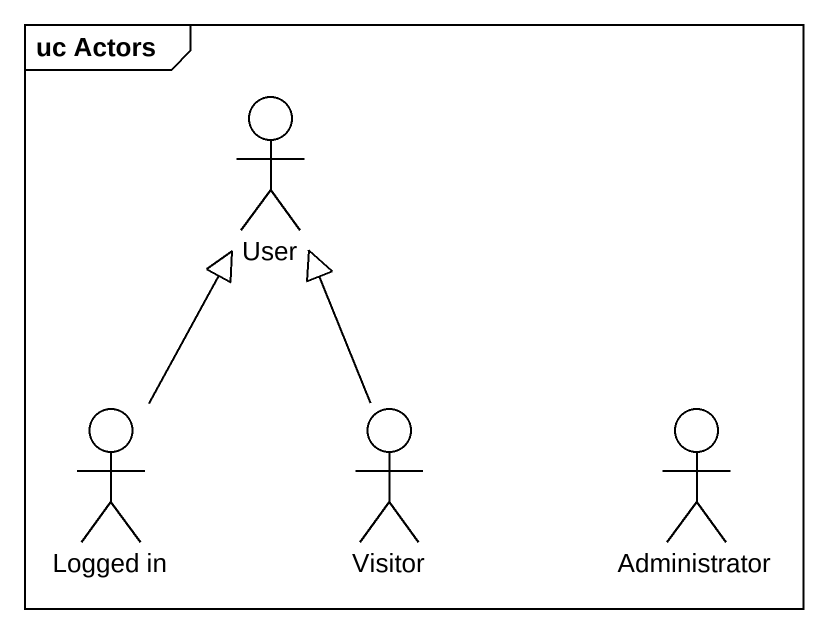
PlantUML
@startuml
mainframe uc Actors
actor User
actor "Logged in" as Logged_in
actor Visitor
actor Administrator
Logged_in -up-|> User
Visitor -up-|> User
@enduml
